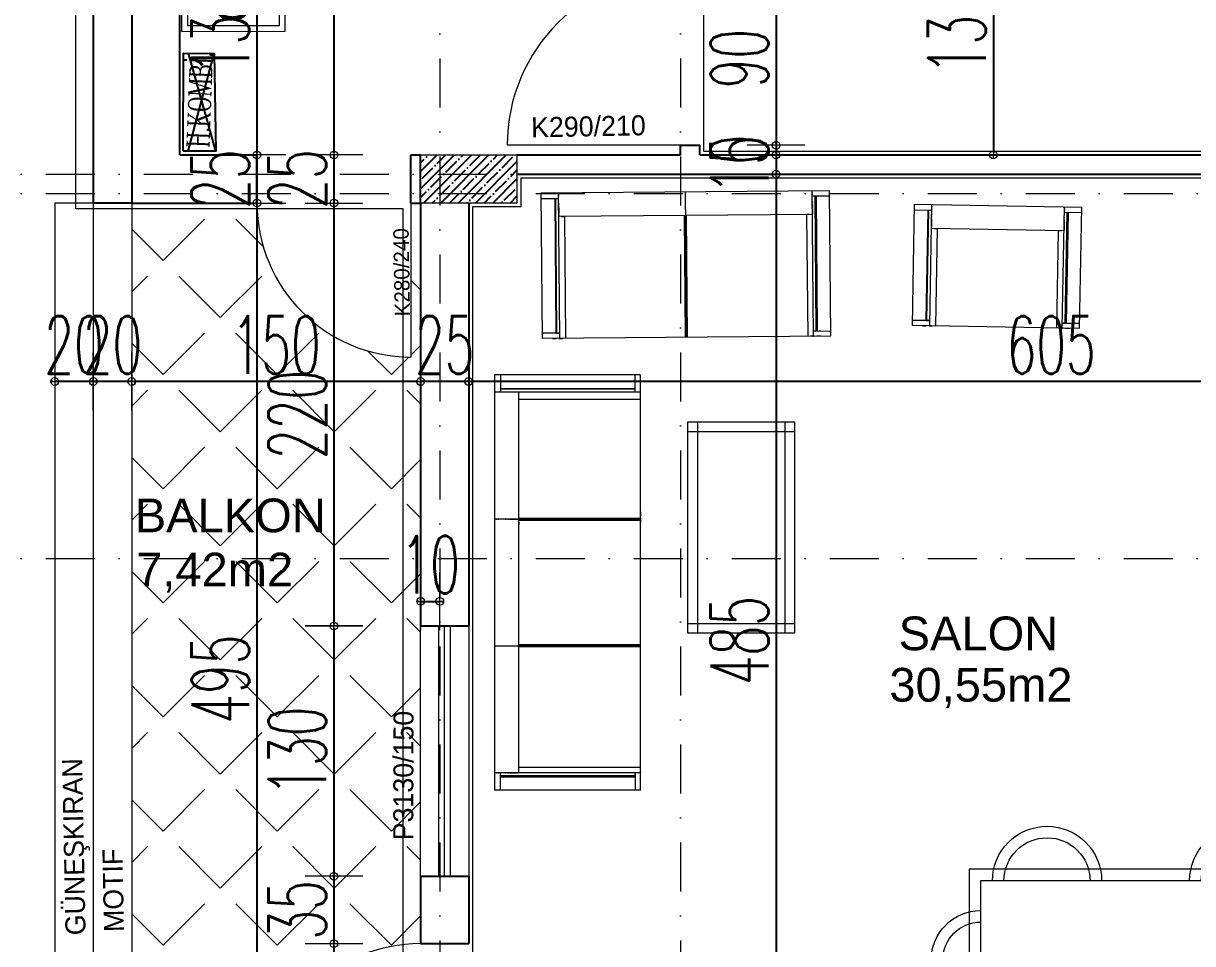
# Model space of a CAD drawing. Header units: millimetres. Extents: x -16104 to 67872, y -88009 to 12107.
# Drawn here: x 25196 to 25803, y 10600 to 11078 of the extents above; entities that cross this region are included whole.
import ezdxf

# ---------------------------------------------------------------- set-up
doc = ezdxf.new("R2010")
doc.units = ezdxf.units.MM
doc.linetypes.add('DASHDOTX2', pattern=[50.8, 25.4, -12.7, 0, -12.7])
doc.layers.get('0').update_dxf_attribs({"color": 241})
for name, color, linetype, lineweight in [('akslar', 144, 'Continuous', 20), ('bacas', 11, 'Continuous', 5), ('balkon', 6, 'Continuous', 5), ('duvar', 123, 'Continuous', 25), ('emsal&kolon', 1, 'Continuous', 5), ('kapı', 3, 'Continuous', 5), ('OLCU', 54, 'Continuous', 13), ('PASEMCON', 2, 'Continuous', 9), ('pencere', 5, 'Continuous', 5), ('POZ', 36, 'Continuous', 18), ('SıVA', 40, 'Continuous', 9), ('tefriş', 30, 'Continuous', 5), ('ÖLÇÜ', 252, 'Continuous', 20)]:
    doc.layers.add(name, color=color, linetype=linetype, lineweight=lineweight)
doc.styles.add('DIM', font='Txttw.shx', dxfattribs={"width": 0.6})
doc.styles.add('DIN', font='times.ttf', dxfattribs={"width": 0.6})
doc.styles.add('M2', font='stylu.ttf', dxfattribs={"height": 10})
doc.dimstyles.new('50', dxfattribs={"dimscale": 0, "dimtxt": 30, "dimasz": 1, "dimexe": 0, "dimexo": 2, "dimgap": 4, "dimtad": 1, "dimdec": 0, "dimzin": 0, "dimdsep": 46, "dimtxsty": 'DIM', "dimblk1": 'DOT', "dimblk2": 'DOT', "dimsah": 1, "dimcen": 1.5, "dimdle": 3, "dimse1": 1, "dimse2": 1, "dimclrd": 256, "dimclre": 9, "dimclrt": 256, "dimadec": 0, "dimazin": 0, "dimtfac": 0.24, "dimtdec": 0, "dimtix": 1, "dimtmove": 2, "dimatfit": 3, "dimldrblk": 'DOT', "dimfxl": 0, "dimtolj": 1, "dimtzin": 15, "dimarcsym": 0})

# ---------------------------------------------------------------- blocks, each defined once
blk = doc.blocks.new('sec')
at = {"layer": 'bacas'}
for p, q in [((9731.12, -593.55), (9731.12, -669.3)), ((9731.12, -593.55), (9946.75, -593.55)), ((9731.12, -593.55), (9731.12, -669.3)), ((9736.37, -593.55), (9738.37, -593.55)), ((9736.37, -593.55), (9738.37, -593.55)), ((9739.62, -593.55), (9741.62, -593.55)), ((9739.62, -593.55), (9741.62, -593.55)), ((9740.12, -593.55), (9740.12, -669.3)), ((9740.37, -593.55), (9740.12, -593.55)), ((9740.12, -593.55), (9740.12, -669.3)), ((9740.37, -593.55), (9740.12, -593.55)), ((9743.12, -656.8), (9743.12, -593.55)), ((9743.12, -656.8), (9743.12, -593.55)), ((9797, -593.55), (9946.75, -593.55)), ((9805.56, -593.55), (9805.56, -656.8)), ((9805.56, -593.55), (9805.56, -656.8)), ((9806.12, -669.3), (9806.12, -593.55)), ((9806.12, -669.3), (9806.12, -593.55)), ((9806.62, -593.55), (9806.62, -656.8)), ((9806.62, -593.55), (9806.62, -656.8)), ((9872.37, -593.55), (9870.37, -593.55)), ((9872.37, -593.55), (9870.37, -593.55)), ((9871.18, -593.55), (9871.18, -656.8)), ((9871.62, -593.55), (9871.87, -593.55)), ((9871.62, -593.55), (9871.87, -593.55)), ((9871.87, -593.55), (9871.87, -669.3)), ((9872.25, -593.55), (9872.25, -656.8)), ((9875.62, -593.55), (9873.62, -593.55)), ((9875.62, -593.55), (9873.62, -593.55)), ((9934.26, -656.8), (9934.26, -593.55)), ((9937.83, -593.56), (9937.83, -669.31)), ((9946.83, -593.56), (9946.83, -669.31)), ((9946.83, -593.56), (9946.83, -669.31)), ((9740.12, -596.3), (9731.12, -596.3)), ((9740.12, -596.3), (9731.12, -596.3)), ((9737.12, -596.3), (9736.37, -596.3)), ((9737.12, -596.3), (9736.37, -596.3)), ((9738.12, -666.3), (9738.12, -596.3)), ((9738.12, -596.3), (9739.62, -596.3)), ((9738.12, -666.3), (9738.12, -596.3)), ((9738.12, -596.3), (9739.62, -596.3)), ((9738.37, -596.3), (9738.62, -596.3)), ((9738.37, -596.3), (9738.62, -596.3)), ((9738.62, -596.3), (9738.62, -666.3)), ((9738.62, -596.3), (9738.62, -666.3)), ((9937.75, -596.3), (9946.75, -596.3)), ((9937.75, -596.3), (9946.75, -596.3)), ((9939.33, -596.31), (9939.33, -666.31)), ((9939.33, -596.31), (9939.33, -666.31)), ((9939.83, -666.31), (9939.83, -596.31)), ((9939.83, -666.31), (9939.83, -596.31)), ((9740.12, -656.8), (9871.87, -656.8)), ((9740.12, -656.8), (9740.37, -656.8)), ((9740.12, -656.8), (9937.83, -656.8)), ((9740.12, -656.8), (9740.37, -656.8)), ((9740.12, -657.3), (9740.12, -657.05)), ((9740.12, -657.3), (9740.12, -657.05)), ((9740.12, -657.8), (9740.12, -657.55)), ((9740.12, -657.8), (9740.12, -657.55)), ((9740.12, -658.3), (9740.12, -658.05)), ((9740.12, -658.3), (9740.12, -658.05)), ((9740.12, -658.8), (9740.12, -658.55)), ((9740.12, -658.8), (9740.12, -658.55)), ((9740.12, -659.3), (9740.12, -659.05)), ((9740.12, -659.3), (9740.12, -659.05)), ((9740.12, -659.8), (9740.12, -659.55)), ((9740.12, -659.8), (9740.12, -659.55)), ((9740.12, -660.3), (9740.12, -660.05)), ((9740.12, -660.3), (9740.12, -660.05)), ((9740.12, -661.05), (9740.12, -660.55)), ((9740.12, -661.05), (9740.12, -660.55)), ((9740.12, -661.55), (9740.12, -661.3)), ((9740.12, -661.55), (9740.12, -661.3)), ((9741.62, -656.8), (9743.12, -656.8)), ((9741.62, -656.8), (9743.12, -656.8)), ((9870.37, -656.8), (9868.87, -656.8)), ((9870.37, -656.8), (9868.87, -656.8)), ((9871.87, -656.8), (9871.62, -656.8)), ((9871.87, -656.8), (9871.62, -656.8)), ((9871.87, -657.3), (9871.87, -657.05)), ((9871.87, -657.3), (9871.87, -657.05)), ((9871.87, -657.8), (9871.87, -657.55)), ((9871.87, -657.8), (9871.87, -657.55)), ((9871.87, -658.3), (9871.87, -658.05)), ((9871.87, -658.3), (9871.87, -658.05)), ((9871.87, -658.8), (9871.87, -658.55)), ((9871.87, -658.8), (9871.87, -658.55)), ((9871.87, -659.3), (9871.87, -659.05)), ((9871.87, -659.3), (9871.87, -659.05)), ((9871.87, -659.8), (9871.87, -659.55)), ((9871.87, -659.8), (9871.87, -659.55)), ((9871.87, -660.3), (9871.87, -660.05)), ((9871.87, -660.3), (9871.87, -660.05)), ((9871.87, -661.05), (9871.87, -660.55)), ((9871.87, -661.05), (9871.87, -660.55)), ((9871.87, -661.55), (9871.87, -661.3)), ((9871.87, -661.55), (9871.87, -661.3)), ((9731.12, -666.3), (9740.12, -666.3)), ((9731.12, -666.3), (9740.12, -666.3)), ((9740.12, -662.3), (9740.12, -662.05)), ((9740.12, -662.3), (9740.12, -662.05)), ((9740.12, -663.05), (9740.12, -662.8)), ((9740.12, -663.05), (9740.12, -662.8)), ((9740.12, -663.8), (9740.12, -663.55)), ((9740.12, -663.8), (9740.12, -663.55)), ((9740.12, -667.55), (9740.12, -667.3)), ((9740.12, -667.55), (9740.12, -667.3)), ((9871.87, -662.3), (9871.87, -662.05)), ((9871.87, -662.3), (9871.87, -662.05)), ((9871.87, -663.05), (9871.87, -662.8)), ((9871.87, -663.05), (9871.87, -662.8)), ((9871.87, -663.8), (9871.87, -663.55)), ((9871.87, -663.8), (9871.87, -663.55)), ((9871.87, -667.55), (9871.87, -667.3)), ((9871.87, -667.55), (9871.87, -667.3)), ((9946.83, -666.31), (9937.83, -666.31)), ((9946.83, -666.31), (9937.83, -666.31)), ((9946.83, -669.31), (9731.12, -669.3)), ((9740.12, -668.3), (9740.12, -668.05)), ((9740.12, -668.3), (9740.12, -668.05)), ((9946.83, -669.31), (9797.08, -669.31)), ((9871.87, -668.3), (9871.87, -668.05)), ((9871.87, -668.3), (9871.87, -668.05))]:
    blk.add_line(p, q, dxfattribs=at)
blk = doc.blocks.new('NEWBLOCK5')
at = {"layer": 'bacas'}
for p, q in [((1.4704, -0.1965), (0.3729, -0.1965)), ((0.3729, -0.1965), (0.3729, -0.749)), ((0.4229, -0.1965), (0.4229, -0.749)), ((1.4204, -0.1965), (1.4204, -0.749)), ((1.4704, -0.749), (1.4704, -0.1965)), ((0.3729, -0.2465), (1.4704, -0.2465)), ((1.4704, -0.7015), (0.3729, -0.7015)), ((0.3729, -0.749), (1.4704, -0.749))]:
    blk.add_line(p, q, dxfattribs=at)
blk = doc.blocks.new('NEWBLOCK4')
at = {"layer": 'bacas'}
for p, q in [((-0.8505, 0.5894), (-0.8505, 2.0869)), ((-0.093, 2.0869), (-0.8505, 2.0869)), ((-0.8205, 2.0869), (-0.8205, 1.9969)), ((-0.1205, 1.9969), (-0.1205, 2.0869)), ((-0.093, 2.0869), (-0.093, 0.5894)), ((-0.8205, 2.0169), (-0.1205, 2.0169)), ((-0.1205, 2.0119), (-0.8205, 2.0119)), ((-0.1205, 2.0269), (-0.1205, 2.0344)), ((-0.1205, 2.0169), (-0.1205, 2.0019)), ((-0.1205, 2.0144), (-0.1205, 2.0119)), ((-0.093, 2.0344), (-0.093, 2.0144)), ((-0.093, 1.9969), (-0.8505, 1.9969)), ((-0.8405, 1.9969), (-0.838, 1.9969)), ((-0.833, 1.9969), (-0.8305, 1.9969)), ((-0.7955, 1.9969), (-0.793, 1.9969)), ((-0.788, 1.9969), (-0.7855, 1.9969)), ((-0.7805, 1.9969), (-0.778, 1.9969)), ((-0.773, 1.9969), (-0.7705, 1.9969)), ((-0.768, 1.9969), (-0.763, 1.9969)), ((-0.7605, 1.9969), (-0.758, 1.9969)), ((-0.7555, 1.9969), (-0.753, 1.9969)), ((-0.7505, 1.9969), (-0.748, 1.9969)), ((-0.7455, 1.9969), (-0.743, 1.9969)), ((-0.7405, 1.9969), (-0.738, 1.9969)), ((-0.7355, 1.9969), (-0.733, 1.9969)), ((-0.7305, 1.9969), (-0.728, 1.9969)), ((-0.7255, 1.9969), (-0.7255, 0.6794)), ((-0.7255, 1.9969), (-0.7255, 1.9944)), ((-0.7255, 1.9819), (-0.7255, 1.9669)), ((-0.7255, 1.9669), (-0.093, 1.9669)), ((-0.093, 2.0019), (-0.093, 1.9819)), ((-0.093, 1.9944), (-0.093, 1.9969)), ((-0.8505, 1.3369), (-0.093, 1.3369)), ((-0.093, 1.3425), (-0.7255, 1.3425)), ((-0.093, 1.3319), (-0.7255, 1.3319)), ((-0.093, 0.6794), (-0.8505, 0.6794)), ((-0.8405, 0.6794), (-0.838, 0.6794)), ((-0.833, 0.6794), (-0.8305, 0.6794)), ((-0.8205, 0.5894), (-0.8205, 0.6794)), ((-0.7955, 0.6794), (-0.793, 0.6794)), ((-0.788, 0.6794), (-0.7855, 0.6794)), ((-0.7805, 0.6794), (-0.778, 0.6794)), ((-0.773, 0.6794), (-0.7705, 0.6794)), ((-0.768, 0.6794), (-0.763, 0.6794)), ((-0.7605, 0.6794), (-0.758, 0.6794)), ((-0.7555, 0.6794), (-0.753, 0.6794)), ((-0.7505, 0.6794), (-0.748, 0.6794)), ((-0.7455, 0.6794), (-0.743, 0.6794)), ((-0.7405, 0.6794), (-0.738, 0.6794)), ((-0.7355, 0.6794), (-0.733, 0.6794)), ((-0.7305, 0.6794), (-0.728, 0.6794)), ((-0.7255, 0.6944), (-0.7255, 0.7094)), ((-0.7255, 0.7094), (-0.093, 0.7094)), ((-0.7255, 0.6794), (-0.7255, 0.6819)), ((-0.1205, 0.6794), (-0.1205, 0.5894)), ((-0.1205, 0.6594), (-0.1205, 0.6744)), ((-0.093, 0.6744), (-0.093, 0.6944)), ((-0.093, 0.6819), (-0.093, 0.6794)), ((-0.1205, 0.6644), (-0.8205, 0.6644)), ((-0.8205, 0.6594), (-0.1205, 0.6594)), ((-0.1205, 0.6619), (-0.1205, 0.6644)), ((-0.1205, 0.6494), (-0.1205, 0.6419)), ((-0.093, 0.6419), (-0.093, 0.6619)), ((-0.093, 0.5894), (-0.8505, 0.5894))]:
    blk.add_line(p, q, dxfattribs=at)
blk = doc.blocks.new('tekli.')
at = {"layer": 'bacas'}
for p, q in [((43.44, 0), (-43.44, 0)), ((-43.44, 0), (-43.44, -63.16)), ((-38.19, 0), (-36.19, 0)), ((-34.94, 0), (-32.94, 0)), ((-34.19, 0), (-34.44, 0)), ((-34.44, 0), (-34.44, -63.16)), ((-31.44, -50.66), (-31.44, 0)), ((31.44, -50.66), (31.44, 0)), ((34.94, 0), (32.94, 0)), ((34.19, 0), (34.44, 0)), ((34.44, 0), (34.44, -63.16)), ((38.19, 0), (36.19, 0)), ((43.44, 0), (43.44, -63.16)), ((-34.44, -2.75), (-43.44, -2.75)), ((-37.44, -2.75), (-38.19, -2.75)), ((-36.44, -60.16), (-36.44, -2.75)), ((-36.44, -2.75), (-34.94, -2.75)), ((-36.19, -2.75), (-35.94, -2.75)), ((-35.94, -2.75), (-35.94, -60.16)), ((34.44, -2.75), (43.44, -2.75)), ((36.44, -2.75), (34.94, -2.75)), ((35.94, -2.75), (35.94, -60.16)), ((36.19, -2.75), (35.94, -2.75)), ((36.44, -60.16), (36.44, -2.75)), ((37.44, -2.75), (38.19, -2.75)), ((34.44, -50.66), (-34.44, -50.66)), ((-34.44, -50.66), (-34.19, -50.66)), ((-34.44, -51.16), (-34.44, -50.91)), ((-34.44, -51.66), (-34.44, -51.41)), ((-34.44, -52.16), (-34.44, -51.91)), ((-34.44, -52.66), (-34.44, -52.41)), ((-34.44, -53.16), (-34.44, -52.91)), ((-34.44, -53.66), (-34.44, -53.41)), ((-34.44, -54.16), (-34.44, -53.91)), ((-34.44, -54.91), (-34.44, -54.41)), ((-32.94, -50.66), (-31.44, -50.66)), ((32.94, -50.66), (31.44, -50.66)), ((34.44, -50.66), (34.19, -50.66)), ((34.44, -51.16), (34.44, -50.91)), ((34.44, -51.66), (34.44, -51.41)), ((34.44, -52.16), (34.44, -51.91)), ((34.44, -52.66), (34.44, -52.41)), ((34.44, -53.16), (34.44, -52.91)), ((34.44, -53.66), (34.44, -53.41)), ((34.44, -54.16), (34.44, -53.91)), ((34.44, -54.91), (34.44, -54.41)), ((-43.44, -60.16), (-34.44, -60.16)), ((-34.44, -55.41), (-34.44, -55.16)), ((-34.44, -56.16), (-34.44, -55.91)), ((-34.44, -56.91), (-34.44, -56.66)), ((-34.44, -57.66), (-34.44, -57.41)), ((34.44, -55.41), (34.44, -55.16)), ((34.44, -56.16), (34.44, -55.91)), ((34.44, -56.91), (34.44, -56.66)), ((34.44, -57.66), (34.44, -57.41)), ((43.44, -60.16), (34.44, -60.16)), ((-43.44, -63.16), (43.44, -63.16)), ((-34.44, -61.41), (-34.44, -61.16)), ((-34.44, -62.16), (-34.44, -61.91)), ((34.44, -61.41), (34.44, -61.16)), ((34.44, -62.16), (34.44, -61.91))]:
    blk.add_line(p, q, dxfattribs=at)
blk = doc.blocks.new('rb')
at = {"layer": 'tefriş'}
for points in [[(1548.4, 487.07), (1595.5, 487.07), (1595.5, 394.92), (1548.4, 394.92)], [(1551.4, 484.07), (1592.5, 484.07), (1592.5, 397.92), (1551.4, 397.92)]]:
    blk.add_lwpolyline(points, close=True, dxfattribs=at)
for centre, radius, start, end in [((1571.95, 484.07), 12.83, 0, 180), ((1571.95, 484.07), 9.83, 0, 180), ((1551.4, 466.84), 14.18, 90, 270), ((1592.5, 466.49), 13.72, 270, 90), ((1551.4, 466.84), 11.18, 90, 270), ((1592.5, 466.49), 10.72, 270, 90), ((1551.4, 415.62), 14.18, 90, 270), ((1551.4, 415.62), 11.18, 90, 270), ((1592.29, 413.54), 13.72, 270, 90), ((1592.29, 413.54), 10.72, 270, 90), ((1571.95, 397.92), 13.83, 180, 0), ((1571.95, 397.92), 10.83, 180, 0)]:
    blk.add_arc(centre, radius, start, end, dxfattribs=at)
blk = doc.blocks.new('DOT')
for p, q in [((0, 15), (0, -15)), ((-2, 0), (0, 0)), ((2, 0), (0, 0))]:
    blk.add_line(p, q)
blk.add_circle((0, 0), 2)
blk = doc.blocks.new('*D5242')
at = {"layer": 'Defpoints', "color": 0, "transparency": 16777216}
for p in [(25277.37, 11139.89), (25277.37, 11009.73), (25317.37, 11009.73)]:
    blk.add_point(p, dxfattribs=at)
at = {"layer": 'OLCU', "lineweight": -2, "transparency": 16777216}
blk.add_line((25317.37, 11138.89), (25317.37, 11010.73), dxfattribs=at)
for p, rotation in [((25317.37, 11139.89), 90), ((25317.37, 11009.73), 270)]:
    blk.add_blockref('DOT', p, dxfattribs=dict(at, rotation=rotation))
at = {"layer": 'OLCU', "transparency": 16777216, "insert": (25298.37, 11074.81), "char_height": 30, "attachment_point": 5, "rotation": 90, "style": 'DIM'}
blk.add_mtext('\\A1;130', dxfattribs=at)
blk = doc.blocks.new('*D5557')
at = {"layer": 'Defpoints', "color": 0, "transparency": 16777216}
for p in [(25317.37, 11009.73), (25317.37, 10984.73), (25317.37, 10984.73)]:
    blk.add_point(p, dxfattribs=at)
at = {"layer": 'OLCU', "lineweight": -2, "transparency": 16777216}
for p, q in [((25317.37, 11010.73), (25317.37, 11011.73)), ((25317.37, 11009.73), (25317.37, 10984.73)), ((25317.37, 10983.73), (25317.37, 10982.73))]:
    blk.add_line(p, q, dxfattribs=at)
for p, rotation in [((25317.37, 11009.73), 270), ((25317.37, 10984.73), 90)]:
    blk.add_blockref('DOT', p, dxfattribs=dict(at, rotation=rotation))
at = {"layer": 'OLCU', "transparency": 16777216, "insert": (25298.37, 10997.23), "char_height": 30, "attachment_point": 5, "rotation": 90, "style": 'DIM'}
blk.add_mtext('\\A1;25', dxfattribs=at)
blk = doc.blocks.new('*D5243')
at = {"layer": 'Defpoints', "color": 0, "transparency": 16777216}
for p in [(25317.37, 10984.73), (25317.37, 10490.04), (25317.37, 10490.04)]:
    blk.add_point(p, dxfattribs=at)
at = {"layer": 'OLCU', "lineweight": -2, "transparency": 16777216}
blk.add_line((25317.37, 10983.73), (25317.37, 10491.04), dxfattribs=at)
for p, rotation in [((25317.37, 10984.73), 90), ((25317.37, 10490.04), 270)]:
    blk.add_blockref('DOT', p, dxfattribs=dict(at, rotation=rotation))
at = {"layer": 'OLCU', "transparency": 16777216, "insert": (25298.37, 10737.39), "char_height": 30, "attachment_point": 5, "rotation": 90, "style": 'DIM'}
blk.add_mtext('\\A1;495', dxfattribs=at)
blk = doc.blocks.new('*D5245')
at = {"layer": 'Defpoints', "color": 0, "transparency": 16777216}
for p in [(25327.37, 11400.04), (25332.37, 11009.73), (25357.37, 11009.73)]:
    blk.add_point(p, dxfattribs=at)
at = {"layer": 'OLCU', "lineweight": -2, "transparency": 16777216}
blk.add_line((25357.37, 11399.04), (25357.37, 11010.73), dxfattribs=at)
for p, rotation in [((25357.37, 11400.04), 90), ((25357.37, 11009.73), 270)]:
    blk.add_blockref('DOT', p, dxfattribs=dict(at, rotation=rotation))
at = {"layer": 'OLCU', "transparency": 16777216, "insert": (25338.37, 11204.89), "char_height": 30, "attachment_point": 5, "rotation": 90, "style": 'DIM'}
blk.add_mtext('\\A1;390', dxfattribs=at)
blk = doc.blocks.new('*D5246')
at = {"layer": 'Defpoints', "color": 0, "transparency": 16777216}
for p in [(25332.37, 11009.73), (25332.37, 10984.73), (25357.37, 10984.73)]:
    blk.add_point(p, dxfattribs=at)
at = {"layer": 'OLCU', "lineweight": -2, "transparency": 16777216}
for p, q in [((25357.37, 11010.73), (25357.37, 11011.73)), ((25357.37, 11009.73), (25357.37, 10984.73)), ((25357.37, 10983.73), (25357.37, 10982.73))]:
    blk.add_line(p, q, dxfattribs=at)
for p, rotation in [((25357.37, 11009.73), 270), ((25357.37, 10984.73), 90)]:
    blk.add_blockref('DOT', p, dxfattribs=dict(at, rotation=rotation))
at = {"layer": 'OLCU', "transparency": 16777216, "insert": (25338.37, 10997.23), "char_height": 30, "attachment_point": 5, "rotation": 90, "style": 'DIM'}
blk.add_mtext('\\A1;25', dxfattribs=at)
blk = doc.blocks.new('*D5559')
at = {"layer": 'Defpoints', "color": 0, "transparency": 16777216}
for p in [(25397.37, 10984.73), (25357.37, 10765.04), (25402.37, 10765.04)]:
    blk.add_point(p, dxfattribs=at)
at = {"layer": 'OLCU', "lineweight": -2, "transparency": 16777216}
blk.add_line((25357.37, 10983.73), (25357.37, 10766.04), dxfattribs=at)
for p, rotation in [((25357.37, 10984.73), 90), ((25357.37, 10765.04), 270)]:
    blk.add_blockref('DOT', p, dxfattribs=dict(at, rotation=rotation))
at = {"layer": 'OLCU', "transparency": 16777216, "insert": (25338.37, 10874.89), "char_height": 30, "attachment_point": 5, "rotation": 90, "style": 'DIM'}
blk.add_mtext('\\A1;220', dxfattribs=at)
blk = doc.blocks.new('*D5560')
at = {"layer": 'Defpoints', "color": 0, "transparency": 16777216}
for p in [(25402.37, 10765.04), (25357.37, 10635.04), (25402.37, 10635.04)]:
    blk.add_point(p, dxfattribs=at)
at = {"layer": 'OLCU', "lineweight": -2, "transparency": 16777216}
blk.add_line((25357.37, 10764.04), (25357.37, 10636.04), dxfattribs=at)
for p, rotation in [((25357.37, 10765.04), 90), ((25357.37, 10635.04), 270)]:
    blk.add_blockref('DOT', p, dxfattribs=dict(at, rotation=rotation))
at = {"layer": 'OLCU', "transparency": 16777216, "insert": (25338.37, 10700.04), "char_height": 30, "attachment_point": 5, "rotation": 90, "style": 'DIM'}
blk.add_mtext('\\A1;130', dxfattribs=at)
blk = doc.blocks.new('*D5561')
at = {"layer": 'Defpoints', "color": 0, "transparency": 16777216}
for p in [(25402.37, 10635.04), (25357.37, 10600.04), (25402.37, 10600.04)]:
    blk.add_point(p, dxfattribs=at)
at = {"layer": 'OLCU', "lineweight": -2, "transparency": 16777216}
for p, q in [((25357.37, 10636.04), (25357.37, 10637.04)), ((25357.37, 10635.04), (25357.37, 10600.04)), ((25357.37, 10599.04), (25357.37, 10598.04))]:
    blk.add_line(p, q, dxfattribs=at)
for p, rotation in [((25357.37, 10635.04), 270), ((25357.37, 10600.04), 90)]:
    blk.add_blockref('DOT', p, dxfattribs=dict(at, rotation=rotation))
at = {"layer": 'OLCU', "transparency": 16777216, "insert": (25338.37, 10617.54), "char_height": 30, "attachment_point": 5, "rotation": 90, "style": 'DIM'}
blk.add_mtext('\\A1;35', dxfattribs=at)
blk = doc.blocks.new('*D5247')
at = {"layer": 'Defpoints', "color": 0, "transparency": 16777216}
for p in [(25402.37, 10600.04), (25357.37, 10520.04), (25402.37, 10520.04)]:
    blk.add_point(p, dxfattribs=at)
at = {"layer": 'OLCU', "lineweight": -2, "transparency": 16777216}
blk.add_line((25357.37, 10599.04), (25357.37, 10521.04), dxfattribs=at)
for p, rotation in [((25357.37, 10600.04), 90), ((25357.37, 10520.04), 270)]:
    blk.add_blockref('DOT', p, dxfattribs=dict(at, rotation=rotation))
at = {"layer": 'OLCU', "transparency": 16777216, "insert": (25338.37, 10560.04), "char_height": 30, "attachment_point": 5, "rotation": 90, "style": 'DIM'}
blk.add_mtext('\\A1;80', dxfattribs=at)
blk = doc.blocks.new('*D5254')
at = {"layer": 'Defpoints', "color": 0, "transparency": 16777216}
for p in [(25547.37, 11104.73), (25547.37, 11014.73), (25587.01, 11014.73)]:
    blk.add_point(p, dxfattribs=at)
at = {"layer": 'OLCU', "lineweight": -2, "transparency": 16777216}
blk.add_line((25587.01, 11103.73), (25587.01, 11015.73), dxfattribs=at)
for p, rotation in [((25587.01, 11104.73), 90), ((25587.01, 11014.73), 270)]:
    blk.add_blockref('DOT', p, dxfattribs=dict(at, rotation=rotation))
at = {"layer": 'OLCU', "transparency": 16777216, "insert": (25568.01, 11059.73), "char_height": 30, "attachment_point": 5, "rotation": 90, "style": 'DIM'}
blk.add_mtext('\\A1;90', dxfattribs=at)
blk = doc.blocks.new('*D5255')
at = {"layer": 'Defpoints', "color": 0, "transparency": 16777216}
for p in [(25587.01, 11014.73), (25587.01, 11009.73), (25587.01, 11009.73)]:
    blk.add_point(p, dxfattribs=at)
at = {"layer": 'OLCU', "lineweight": -2, "transparency": 16777216}
for p, q in [((25587.01, 11015.73), (25587.01, 11016.73)), ((25587.01, 11014.73), (25587.01, 11009.73)), ((25587.01, 11008.73), (25587.01, 11007.73))]:
    blk.add_line(p, q, dxfattribs=at)
for p, rotation in [((25587.01, 11014.73), 270), ((25587.01, 11009.73), 90)]:
    blk.add_blockref('DOT', p, dxfattribs=dict(at, rotation=rotation))
at = {"layer": 'OLCU', "transparency": 16777216, "insert": (25568.01, 11012.23), "char_height": 30, "attachment_point": 5, "rotation": 90, "style": 'DIM'}
blk.add_mtext('\\A1;5', dxfattribs=at)
blk = doc.blocks.new('*D5256')
at = {"layer": 'Defpoints', "color": 0, "transparency": 16777216}
for p in [(25587.01, 11009.73), (25587.01, 10999.73), (25587.01, 10999.73)]:
    blk.add_point(p, dxfattribs=at)
at = {"layer": 'OLCU', "lineweight": -2, "transparency": 16777216}
for p, q in [((25587.01, 11010.73), (25587.01, 11011.73)), ((25587.01, 11009.73), (25587.01, 10999.73)), ((25587.01, 10998.73), (25587.01, 10997.73))]:
    blk.add_line(p, q, dxfattribs=at)
for p, rotation in [((25587.01, 11009.73), 270), ((25587.01, 10999.73), 90)]:
    blk.add_blockref('DOT', p, dxfattribs=dict(at, rotation=rotation))
at = {"layer": 'OLCU', "transparency": 16777216, "insert": (25568.01, 11004.73), "char_height": 30, "attachment_point": 5, "rotation": 90, "style": 'DIM'}
blk.add_mtext('\\A1;10', dxfattribs=at)
blk = doc.blocks.new('*D5257')
at = {"layer": 'Defpoints', "color": 0, "transparency": 16777216}
for p in [(25587.01, 10999.73), (25587.01, 10515.04), (25587.01, 10515.04)]:
    blk.add_point(p, dxfattribs=at)
at = {"layer": 'OLCU', "lineweight": -2, "transparency": 16777216}
blk.add_line((25587.01, 10998.73), (25587.01, 10516.04), dxfattribs=at)
for p, rotation in [((25587.01, 10999.73), 90), ((25587.01, 10515.04), 270)]:
    blk.add_blockref('DOT', p, dxfattribs=dict(at, rotation=rotation))
at = {"layer": 'OLCU', "transparency": 16777216, "insert": (25568.01, 10757.39), "char_height": 30, "attachment_point": 5, "rotation": 90, "style": 'DIM'}
blk.add_mtext('\\A1;485', dxfattribs=at)
blk = doc.blocks.new('*D5260')
at = {"layer": 'Defpoints', "color": 0, "transparency": 16777216}
for p in [(25699.87, 11139.73), (25699.87, 11009.73), (25699.87, 11009.73)]:
    blk.add_point(p, dxfattribs=at)
at = {"layer": 'OLCU', "lineweight": -2, "transparency": 16777216}
blk.add_line((25699.87, 11138.73), (25699.87, 11010.73), dxfattribs=at)
for p, rotation in [((25699.87, 11139.73), 90), ((25699.87, 11009.73), 270)]:
    blk.add_blockref('DOT', p, dxfattribs=dict(at, rotation=rotation))
at = {"layer": 'OLCU', "transparency": 16777216, "insert": (25680.87, 11074.73), "char_height": 30, "attachment_point": 5, "rotation": 90, "style": 'DIM'}
blk.add_mtext('\\A1;130', dxfattribs=at)
blk = doc.blocks.new('*D5291')
at = {"layer": 'Defpoints', "color": 0, "transparency": 16777216}
for p in [(25427.37, 10892.03), (25427.37, 10892.03), (26032.37, 10892.03)]:
    blk.add_point(p, dxfattribs=at)
at = {"layer": 'OLCU', "lineweight": -2, "transparency": 16777216}
blk.add_line((26031.37, 10892.03), (25428.37, 10892.03), dxfattribs=at)
at = {"layer": 'OLCU', "lineweight": -2, "transparency": 16777216, "rotation": 180}
blk.add_blockref('DOT', (25427.37, 10892.03), dxfattribs=at)
at = {"layer": 'OLCU', "lineweight": -2, "transparency": 16777216}
blk.add_blockref('DOT', (26032.37, 10892.03), dxfattribs=at)
at = {"layer": 'OLCU', "transparency": 16777216, "insert": (25729.87, 10911.03), "char_height": 30, "attachment_point": 5, "style": 'DIM'}
blk.add_mtext('\\A1;605', dxfattribs=at)
blk = doc.blocks.new('*D5292')
at = {"layer": 'Defpoints', "color": 0, "transparency": 16777216}
for p in [(25402.37, 10892.03), (25402.37, 10892.03), (25427.37, 10892.03)]:
    blk.add_point(p, dxfattribs=at)
at = {"layer": 'OLCU', "lineweight": -2, "transparency": 16777216}
for p, q in [((25401.37, 10892.03), (25400.37, 10892.03)), ((25427.37, 10892.03), (25402.37, 10892.03)), ((25428.37, 10892.03), (25429.37, 10892.03))]:
    blk.add_line(p, q, dxfattribs=at)
blk.add_blockref('DOT', (25402.37, 10892.03), dxfattribs=at)
at = {"layer": 'OLCU', "lineweight": -2, "transparency": 16777216, "rotation": 180}
blk.add_blockref('DOT', (25427.37, 10892.03), dxfattribs=at)
at = {"layer": 'OLCU', "transparency": 16777216, "insert": (25414.87, 10911.03), "char_height": 30, "attachment_point": 5, "style": 'DIM'}
blk.add_mtext('\\A1;25', dxfattribs=at)
blk = doc.blocks.new('*D5293')
at = {"layer": 'Defpoints', "color": 0, "transparency": 16777216}
for p in [(25252.37, 10892.03), (25252.37, 10892.03), (25402.37, 10892.03)]:
    blk.add_point(p, dxfattribs=at)
at = {"layer": 'OLCU', "lineweight": -2, "transparency": 16777216}
blk.add_line((25401.37, 10892.03), (25253.37, 10892.03), dxfattribs=at)
at = {"layer": 'OLCU', "lineweight": -2, "transparency": 16777216, "rotation": 180}
blk.add_blockref('DOT', (25252.37, 10892.03), dxfattribs=at)
at = {"layer": 'OLCU', "lineweight": -2, "transparency": 16777216}
blk.add_blockref('DOT', (25402.37, 10892.03), dxfattribs=at)
at = {"layer": 'OLCU', "transparency": 16777216, "insert": (25327.37, 10911.03), "char_height": 30, "attachment_point": 5, "style": 'DIM'}
blk.add_mtext('\\A1;150', dxfattribs=at)
blk = doc.blocks.new('*D5294')
at = {"layer": 'Defpoints', "color": 0, "transparency": 16777216}
for p in [(25232.37, 10892.03), (25232.37, 10892.03), (25252.37, 10892.03)]:
    blk.add_point(p, dxfattribs=at)
at = {"layer": 'OLCU', "lineweight": -2, "transparency": 16777216}
for p, q in [((25231.37, 10892.03), (25230.37, 10892.03)), ((25252.37, 10892.03), (25232.37, 10892.03)), ((25253.37, 10892.03), (25254.37, 10892.03))]:
    blk.add_line(p, q, dxfattribs=at)
blk.add_blockref('DOT', (25232.37, 10892.03), dxfattribs=at)
at = {"layer": 'OLCU', "lineweight": -2, "transparency": 16777216, "rotation": 180}
blk.add_blockref('DOT', (25252.37, 10892.03), dxfattribs=at)
at = {"layer": 'OLCU', "transparency": 16777216, "insert": (25242.37, 10911.03), "char_height": 30, "attachment_point": 5, "style": 'DIM'}
blk.add_mtext('\\A1;20', dxfattribs=at)
blk = doc.blocks.new('*D5295')
at = {"layer": 'Defpoints', "color": 0, "transparency": 16777216}
for p in [(25212.37, 10892.03), (25212.37, 10892.03), (25232.37, 10892.03)]:
    blk.add_point(p, dxfattribs=at)
at = {"layer": 'OLCU', "lineweight": -2, "transparency": 16777216}
for p, q in [((25211.37, 10892.03), (25210.37, 10892.03)), ((25232.37, 10892.03), (25212.37, 10892.03)), ((25233.37, 10892.03), (25234.37, 10892.03))]:
    blk.add_line(p, q, dxfattribs=at)
blk.add_blockref('DOT', (25212.37, 10892.03), dxfattribs=at)
at = {"layer": 'OLCU', "lineweight": -2, "transparency": 16777216, "rotation": 180}
blk.add_blockref('DOT', (25232.37, 10892.03), dxfattribs=at)
at = {"layer": 'OLCU', "transparency": 16777216, "insert": (25222.37, 10911.03), "char_height": 30, "attachment_point": 5, "style": 'DIM'}
blk.add_mtext('\\A1;20', dxfattribs=at)
blk = doc.blocks.new('*D5395')
at = {"layer": 'Defpoints', "color": 0, "transparency": 16777216}
for p in [(25402.37, 11790.04), (25412.36, 10777.83), (25412.36, 10742.83)]:
    blk.add_point(p, dxfattribs=at)
at = {"layer": 'OLCU', "lineweight": -2, "transparency": 16777216}
for p, q in [((25401.37, 10777.83), (25400.37, 10777.83)), ((25402.37, 10777.83), (25412.36, 10777.83)), ((25413.36, 10777.83), (25414.36, 10777.83))]:
    blk.add_line(p, q, dxfattribs=at)
blk.add_blockref('DOT', (25402.37, 10777.83), dxfattribs=at)
at = {"layer": 'OLCU', "lineweight": -2, "transparency": 16777216, "rotation": 180}
blk.add_blockref('DOT', (25412.36, 10777.83), dxfattribs=at)
at = {"layer": 'OLCU', "transparency": 16777216, "insert": (25407.36, 10796.83), "char_height": 30, "attachment_point": 5, "style": 'DIM'}
blk.add_mtext('\\A1;10', dxfattribs=at)
blk = doc.blocks.new('*D5397')
at = {"layer": 'Defpoints', "color": 0, "transparency": 16777216}
for p in [(25537.37, 11825.04), (26042.33, 11825.04), (26042.33, 10777.83)]:
    blk.add_point(p, dxfattribs=at)
at = {"layer": 'OLCU', "lineweight": -2, "transparency": 16777216}
blk.add_line((25538.37, 11825.04), (26041.33, 11825.04), dxfattribs=at)
at = {"layer": 'OLCU', "lineweight": -2, "transparency": 16777216, "rotation": 180}
blk.add_blockref('DOT', (25537.37, 11825.04), dxfattribs=at)
at = {"layer": 'OLCU', "lineweight": -2, "transparency": 16777216}
blk.add_blockref('DOT', (26042.33, 11825.04), dxfattribs=at)
at = {"layer": 'OLCU', "transparency": 16777216, "insert": (25789.85, 11844.04), "char_height": 30, "attachment_point": 5, "style": 'DIM'}
blk.add_mtext('\\A1;505', dxfattribs=at)
blk = doc.blocks.new('nb')
at = {"layer": 'tefriş'}
for points in [[(2093.6, -356.31), (2093.6, -292.09), (2039.78, -292.09), (2039.78, -356.31)], [(2090.6, -353.31), (2090.6, -295.09), (2042.78, -295.09), (2042.78, -353.31)]]:
    blk.add_lwpolyline(points, close=True, dxfattribs=at)
at = {"layer": 'tefriş', "insert": (2053.03, -347.96), "char_height": 17.5, "width": 1076.8413, "attachment_point": 9, "rotation": 270}
blk.add_mtext('{\\fArial|b0|i0|c162|p34;Ç.M.}', dxfattribs=at)
blk = doc.blocks.new('ae')
at = {"layer": 'duvar'}
for p, q in [((75774.14, -20966.63), (75824.26, -20949.94)), ((75773.51, -20952.17), (75824.86, -20963.16))]:
    blk.add_line(p, q, dxfattribs=at)
blk.add_lwpolyline([(75773.26, -20949.63), (75824.12, -20947.34), (75824.86, -20963.16), (75774.14, -20966.63)], close=True, dxfattribs=at)
at = {"layer": 'PASEMCON', "color": 7, "style": 'DIN', "width": 0.6}
blk.add_text('H.KOMBİ.', height=12.004, rotation=0.66441, dxfattribs=at).set_placement((75775.83, -20963.19))

msp = doc.modelspace()

# ---------------------------------------------------------------- hatches: boundary and pattern name
h = msp.add_hatch()
h.set_pattern_fill('ANSI35,_O', color=256)
h.set_pattern_definition([(45, (14410.221, 0), (-4.490128, 4.490128), []), (45, (14414.711, 0), (-4.490128, 4.490128), [7.9375, -1.5875, 0, -1.5875])])
h.paths.add_polyline_path([(25412.36, 11009.73), (25402.37, 11009.73), (25402.37, 10999.73), (25412.36, 10999.73)])
h.paths.add_polyline_path([(25452.37, 11009.73), (25412.36, 11009.73), (25412.36, 10999.73), (25452.37, 10999.73)])
h.paths.add_polyline_path([(25452.37, 10999.73), (25412.36, 10999.73), (25412.36, 10989.73), (25452.37, 10989.73)])
h.paths.add_polyline_path([(25412.36, 10989.73), (25402.37, 10989.73), (25402.37, 10984.73), (25412.36, 10984.73)])
h.paths.add_polyline_path([(25412.36, 10999.73), (25402.37, 10999.73), (25402.37, 10989.73), (25412.36, 10989.73)])
h.paths.add_polyline_path([(25452.37, 10989.73), (25412.36, 10989.73), (25412.36, 10984.73), (25452.37, 10984.73)])
at = {"layer": 'ÖLÇÜ'}
h = msp.add_hatch(dxfattribs=at)
h.set_pattern_fill('ANGLE,_O', color=256, scale=6, angle=45)
h.set_pattern_definition([(45, (10806.83, 17059.605), (-29.63485, 29.63485), [30.48, -11.43]), (135, (10806.83, 17059.605), (-29.63485, -29.63485), [30.48, -11.43])])
h.paths.add_polyline_path([(25317.37, 10984.73), (25252.37, 10984.73), (25252.37, 10959.73), (25321.38, 10959.73, -0.079624)])
h.paths.add_polyline_path([(25321.38, 10959.73), (25252.37, 10959.73), (25252.37, 10780.04), (25402.37, 10780.04), (25402.37, 10959.73), (25397.37, 10959.73), (25397.37, 10904.73, -0.323907)])
h.paths.add_polyline_path([(25402.37, 10635.04), (25402.37, 10765.04), (25402.37, 10780.04), (25252.37, 10780.04), (25252.37, 10589.37), (25362.44, 10589.37, -0.131404), (25402.37, 10600.04)])
h.paths.add_polyline_path([(25362.44, 10589.37), (25252.37, 10589.37), (25252.37, 10500.04), (25402.37, 10500.04), (25402.37, 10515.04), (25402.37, 10520.04), (25322.37, 10520.04, -0.268211)])
h.paths.add_polyline_path([(25402.37, 10500.04), (25252.37, 10500.04), (25252.37, 10490.04), (25402.37, 10490.04)])
h.paths.add_polyline_path([(25400.33, 10923.74), (25399.25, 10985.68), (25385.58, 10985.44), (25386.66, 10923.5)], flags=9)
h.paths.add_polyline_path([(25252.7, 10807.74), (25340.55, 10807.74), (25340.55, 10777.95), (25252.7, 10777.95)], flags=9)
h.paths.add_polyline_path([(25253.36, 10835.97), (25357.5, 10835.97), (25357.5, 10809.11), (25253.36, 10809.11)], flags=24)
h.paths.add_polyline_path([(25402.87, 10650.73), (25403.13, 10741.22), (25385.36, 10741.27), (25385.1, 10650.78)], flags=9)
h.paths.add_polyline_path([(25315.87, 10537.97), (25315.87, 10582.12), (25360.87, 10582.12), (25360.87, 10537.97)], flags=24)
h.paths.add_polyline_path([(25315.87, 10482.97), (25315.87, 10527.12), (25360.87, 10527.12), (25360.87, 10482.97)], flags=9)
h.paths.add_polyline_path([(25275.87, 10457.97), (25275.87, 10502.12), (25320.87, 10502.12), (25320.87, 10457.97)], flags=9)

# ---------------------------------------------------------------- linework, layer by layer
at = {"layer": 'akslar', "linetype": 'DASHDOTX2'}
for p, q in [((25412.36, 11925.04), (25412.36, 9115.54)), ((25537.37, 11925.04), (25537.37, 9115.54)), ((24902.37, 10999.73), (27952.37, 10999.73)), ((24902.37, 10989.73), (26321.87, 10989.73)), ((24902.37, 10800.04), (27952.37, 10800.04))]:
    msp.add_line(p, q, dxfattribs=at)
at = {"layer": 'balkon'}
for p, q in [((25212.37, 10984.73), (25212.37, 10450.04)), ((25232.37, 10984.73), (25212.37, 10984.73)), ((25232.37, 10984.73), (25232.37, 10470.04)), ((25252.37, 10984.73), (25252.37, 10490.04))]:
    msp.add_line(p, q, dxfattribs=at)
at = {"layer": 'duvar'}
for p, q in [((25232.37, 11139.89), (25232.37, 10984.73)), ((25252.37, 11139.89), (25252.37, 10984.73)), ((25277.37, 11009.73), (25277.37, 11139.89)), ((25277.37, 11009.73), (25317.37, 11009.73)), ((25317.37, 10984.73), (25317.37, 11009.73)), ((25397.37, 11009.73), (25402.37, 11009.73)), ((25397.37, 10984.73), (25397.37, 11009.73)), ((25402.37, 10984.73), (25402.37, 11009.73)), ((25452.37, 11009.73), (25537.37, 11009.73)), ((25537.37, 11009.73), (25537.37, 11014.73)), ((25537.37, 11014.73), (25547.37, 11014.73)), ((25547.37, 11009.73), (25547.37, 11014.73)), ((25547.37, 11009.73), (25937.37, 11009.73)), ((25452.37, 10999.73), (25937.37, 10999.73)), ((25252.37, 10984.73), (25232.37, 10984.73)), ((25252.37, 10984.73), (25317.37, 10984.73)), ((25252.37, 10984.73), (25317.37, 10984.73)), ((25397.37, 10984.73), (25402.37, 10984.73)), ((25402.37, 10984.73), (25402.37, 10765.04)), ((25427.37, 10984.73), (25427.37, 10765.04)), ((25402.37, 10765.04), (25427.37, 10765.04)), ((25402.37, 10635.04), (25402.37, 10600.04)), ((25402.37, 10635.04), (25427.37, 10635.04)), ((25427.37, 10635.04), (25427.37, 10600.04)), ((25402.37, 10600.04), (25427.37, 10600.04))]:
    msp.add_line(p, q, dxfattribs=at)
at = {"layer": 'emsal&kolon'}
msp.add_lwpolyline([(25402.37, 10984.73), (25402.37, 11009.73), (25452.37, 11009.73), (25452.37, 10984.73), (25402.37, 10984.73)], dxfattribs=at)
at = {"layer": 'kapı'}
for p, q in [((25537.37, 11014.73), (25447.37, 11014.73)), ((25397.37, 10984.73), (25397.37, 10904.73))]:
    msp.add_line(p, q, dxfattribs=at)
for centre, radius, start, end in [((25537.37, 11014.73), 90, 90, 180), ((25397.37, 10984.73), 80, 180, 270), ((25402.37, 10520.04), 80, 90, 180)]:
    msp.add_arc(centre, radius, start, end, dxfattribs=at)
at = {"layer": 'pencere'}
for p, q in [((25317.37, 11009.73), (25317.26, 11073.98)), ((25317.37, 11009.73), (25317.26, 11073.98)), ((25402.37, 10635.04), (25402.37, 10765.04)), ((25411.87, 10635.04), (25411.87, 10765.04)), ((25414.87, 10635.04), (25414.87, 10765.04)), ((25417.87, 10635.04), (25417.87, 10765.04)), ((25427.37, 10765.04), (25427.37, 10635.04))]:
    msp.add_line(p, q, dxfattribs=at)
at = {"layer": 'SıVA'}
for points in [[(26992.37, 10217.04), (26992.37, 9702.54), (26857.37, 9702.54), (26857.37, 9442.54), (26075.37, 9442.54), (26075.37, 9612.54), (25855.37, 9612.54), (25855.37, 10467.04), (25393.37, 10467.04), (25393.37, 10981.73), (25223.37, 10981.73), (25223.37, 11434.04), (25513.37, 11434.04), (25513.37, 11604.04), (27335.37, 11604.04), (27335.37, 11434.04), (27625.37, 11434.04), (27625.37, 10981.73), (27455.37, 10981.73), (27455.37, 10487.04), (27295.37, 10487.04), (27295.37, 10217.04)], [(26210.37, 11137.73), (26072.37, 11137.73), (25982.37, 11137.73), (25847.37, 11137.73), (25757.37, 11137.73), (25549.37, 11137.73), (25549.37, 11011.73), (25937.37, 11011.73), (26044.37, 11011.73), (26044.37, 10792.04), (26170.37, 10792.04), (26170.37, 10971.73), (26210.37, 10971.73)], [(25429.37, 10517.04), (26025.37, 10517.04), (26025.37, 10542.04), (26030.37, 10542.04), (26030.37, 10758.04), (26025.37, 10758.04), (26025.37, 10812.04), (26030.37, 10812.04), (26030.37, 10997.73), (25937.37, 10997.73), (25454.37, 10997.73), (25454.37, 10982.73), (25429.37, 10982.73), (25429.37, 10600.04)]]:
    msp.add_lwpolyline(points, close=True, dxfattribs=at)

# ---------------------------------------------------------------- block references
at = {"layer": 'duvar', "xscale": -1, "rotation": 270}
msp.add_blockref('sec', (26110.15, 948.64), dxfattribs=at)
at = {"layer": 'pencere', "rotation": 180.1001186238272}
msp.add_blockref('nb', (27372.4, 10785.48), dxfattribs=at)
at = {"layer": 'pencere', "xscale": -2, "yscale": 2, "zscale": 2, "rotation": 90}
msp.add_blockref('rb', (26661.41, 13735.46), dxfattribs=at)
at = {"layer": 'SıVA', "rotation": 87.12914624608031}
msp.add_blockref('ae', (560.62, -63617.3), dxfattribs=at)
at = {"layer": 'tefriş'}
for name, p, xscale, yscale, zscale, rotation in [('NEWBLOCK4', (25406.82, 10904.54), 99.99999999999761, 99.99999999999761, 99.99999999999761, 270.4785116298202), ('NEWBLOCK5', (25521.61, 10908.38), -100, 100, 100, 90)]:
    msp.add_blockref(name, p, dxfattribs=dict(at, xscale=xscale, yscale=yscale, zscale=zscale, rotation=rotation))
at = {"layer": 'tefriş', "xscale": -1, "rotation": 178.9850771958467}
msp.add_blockref('tekli.', (25701.22, 10920.28), dxfattribs=at)

# ---------------------------------------------------------------- texts
at = {"layer": 'emsal&kolon', "char_height": 17.5, "width": 1076.8413, "attachment_point": 9}
for s, insert in [('{\\fArial|b0|i0|c162|p34;BALKON}', (25353.12, 10813.48)), ('{\\fArial|b0|i0|c162|p34;7,42m2}', (25336.18, 10782.33)), ('{\\fArial|b0|i0|c162|p34;SALON}', (25733.54, 10752.19)), ('{\\fArial|b0|i0|c162|p34;30,55m2}', (25740.96, 10722.5))]:
    msp.add_mtext(s, dxfattribs=dict(at, insert=insert))
at = {"layer": 'POZ', "style": 'M2', "flags": 4}
for tag, p, height, rotation in [('K290/210', (25459.88, 11018.79), 10.4, 1.13919), ('K280/240', (25396.95, 10925.96), 8, 90.99934), ('P3130/150', (25398.55, 10653.7), 10.4, 89.83596), ('GÜNEŞKIRAN', (25228.41, 10604.49), 10.4, 91.13919), ('MOTIF', (25248.36, 10606.17), 10.4, 91.13919)]:
    msp.add_attdef(tag, p, 'K1 80/210', height=height, rotation=rotation, dxfattribs=at)

# ---------------------------------------------------------------- dimensions: what is measured, and where the dimension line sits
at = {"layer": 'OLCU'}
for base, p1, p2, picture, middle in [((26042.33, 11825.04), (25537.37, 11825.04), (26042.33, 10777.83), '*D5397', (25789.85, 11844.04)), ((25412.36, 10777.83), (25402.37, 11790.04), (25412.36, 10742.83), '*D5395', (25407.36, 10796.83)), ((25212.37, 10892.03), (25232.37, 10892.03), (25212.37, 10892.03), '*D5295', (25222.37, 10911.03)), ((25232.37, 10892.03), (25252.37, 10892.03), (25232.37, 10892.03), '*D5294', (25242.37, 10911.03)), ((25252.37, 10892.03), (25402.37, 10892.03), (25252.37, 10892.03), '*D5293', (25327.37, 10911.03)), ((25402.37, 10892.03), (25427.37, 10892.03), (25402.37, 10892.03), '*D5292', (25414.87, 10911.03)), ((25427.37, 10892.03), (26032.37, 10892.03), (25427.37, 10892.03), '*D5291', (25729.87, 10911.03))]:
    dim = msp.add_linear_dim(base=base, p1=p1, p2=p2, dimstyle='50', override={"dimscale": 1}, dxfattribs=at)
    dim.commit()
    dim.dimension.update_dxf_attribs({"geometry": picture, "text_midpoint": middle})
for base, p1, p2, picture, middle in [((25357.37, 11009.73), (25327.37, 11400.04), (25332.37, 11009.73), '*D5245', (25338.37, 11204.89)), ((25317.37, 11009.73), (25277.37, 11139.89), (25277.37, 11009.73), '*D5242', (25298.37, 11074.81)), ((25699.87, 11009.73), (25699.87, 11139.73), (25699.87, 11009.73), '*D5260', (25680.87, 11074.73)), ((25587.01, 11014.73), (25547.37, 11104.73), (25547.37, 11014.73), '*D5254', (25568.01, 11059.73)), ((25587.01, 10999.73), (25587.01, 11009.73), (25587.01, 10999.73), '*D5256', (25568.01, 11004.73)), ((25587.01, 11009.73), (25587.01, 11014.73), (25587.01, 11009.73), '*D5255', (25568.01, 11012.23)), ((25317.37, 10984.73), (25317.37, 11009.73), (25317.37, 10984.73), '*D5557', (25298.37, 10997.23)), ((25357.37, 10984.73), (25332.37, 11009.73), (25332.37, 10984.73), '*D5246', (25338.37, 10997.23)), ((25357.37, 10635.04), (25402.37, 10765.04), (25402.37, 10635.04), '*D5560', (25338.37, 10700.04)), ((25357.37, 10600.04), (25402.37, 10635.04), (25402.37, 10600.04), '*D5561', (25338.37, 10617.54)), ((25357.37, 10520.04), (25402.37, 10600.04), (25402.37, 10520.04), '*D5247', (25338.37, 10560.04))]:
    dim = msp.add_linear_dim(base=base, p1=p1, p2=p2, angle=90, dimstyle='50', override={"dimscale": 1}, dxfattribs=at)
    dim.commit()
    dim.dimension.update_dxf_attribs({"geometry": picture, "text_midpoint": middle})
for base, p1, p2, text, picture, middle in [((25587.01, 10515.04), (25587.01, 10999.73), (25587.01, 10515.04), '485', '*D5257', (25568.01, 10757.39)), ((25317.37, 10490.04), (25317.37, 10984.73), (25317.37, 10490.04), '495', '*D5243', (25298.37, 10737.39)), ((25357.37, 10765.04), (25397.37, 10984.73), (25402.37, 10765.04), '220', '*D5559', (25338.37, 10874.89))]:
    dim = msp.add_linear_dim(base=base, p1=p1, p2=p2, angle=90, text=text, dimstyle='50', override={"dimscale": 1}, dxfattribs=at)
    dim.commit()
    dim.dimension.update_dxf_attribs({"geometry": picture, "text_midpoint": middle})

doc.saveas('drawing.dxf')
